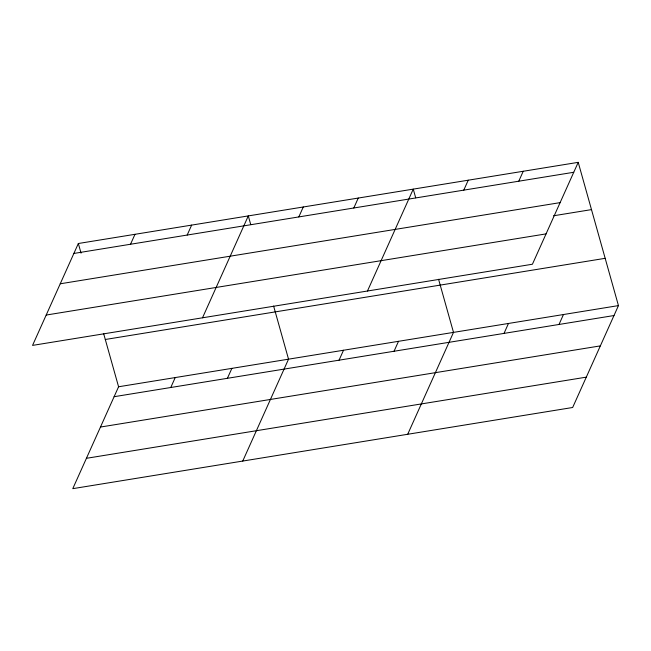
<?xml version="1.0" encoding="UTF-8"?>
<svg xmlns="http://www.w3.org/2000/svg" width="651" height="651" viewBox="0 0 651 651"><rect width="100%" height="100%" fill="white"/><g stroke="black" fill="none" stroke-linecap="round" stroke-linejoin="round"><path stroke-width="0.98" d="M78.34 243.507L32.55 345.396L532.42 264.233L578.218 162.343L78.34 243.507L81.049 253.149M130.525 244.247L134.993 234.303M103.655 333.646L118.58 386.767L72.782 488.657L572.66 407.493L618.45 305.604L578.218 162.343M187.179 235.052L191.646 225.108M170.765 387.508L175.233 377.564M202.51 317.802L248.3 215.912L250.741 224.595M298.817 216.921L303.285 206.985M227.411 378.312L231.878 368.368M353.802 207.994L358.27 198.05M242.742 461.063L288.531 359.173L273.615 306.051M367.465 291.021L413.255 189.124L415.696 197.806M339.049 360.182L343.516 350.238M463.772 190.141L468.24 180.197M394.042 351.255L398.51 341.311M518.766 181.214L523.233 171.27M407.697 434.282L453.495 332.384L438.571 279.263M504.012 333.402L508.48 323.457M558.997 324.475L563.465 314.531M73.872 253.451L573.751 172.279M60.234 283.787L560.112 202.624M553.505 215.782L591.49 209.614M46.188 315.051L546.059 233.888M105.299 339.488L605.17 258.325M118.58 386.767L618.45 305.604M114.112 396.703L613.983 315.54M100.474 427.048L600.344 345.884M86.42 458.312L586.291 377.149"/></g></svg>
